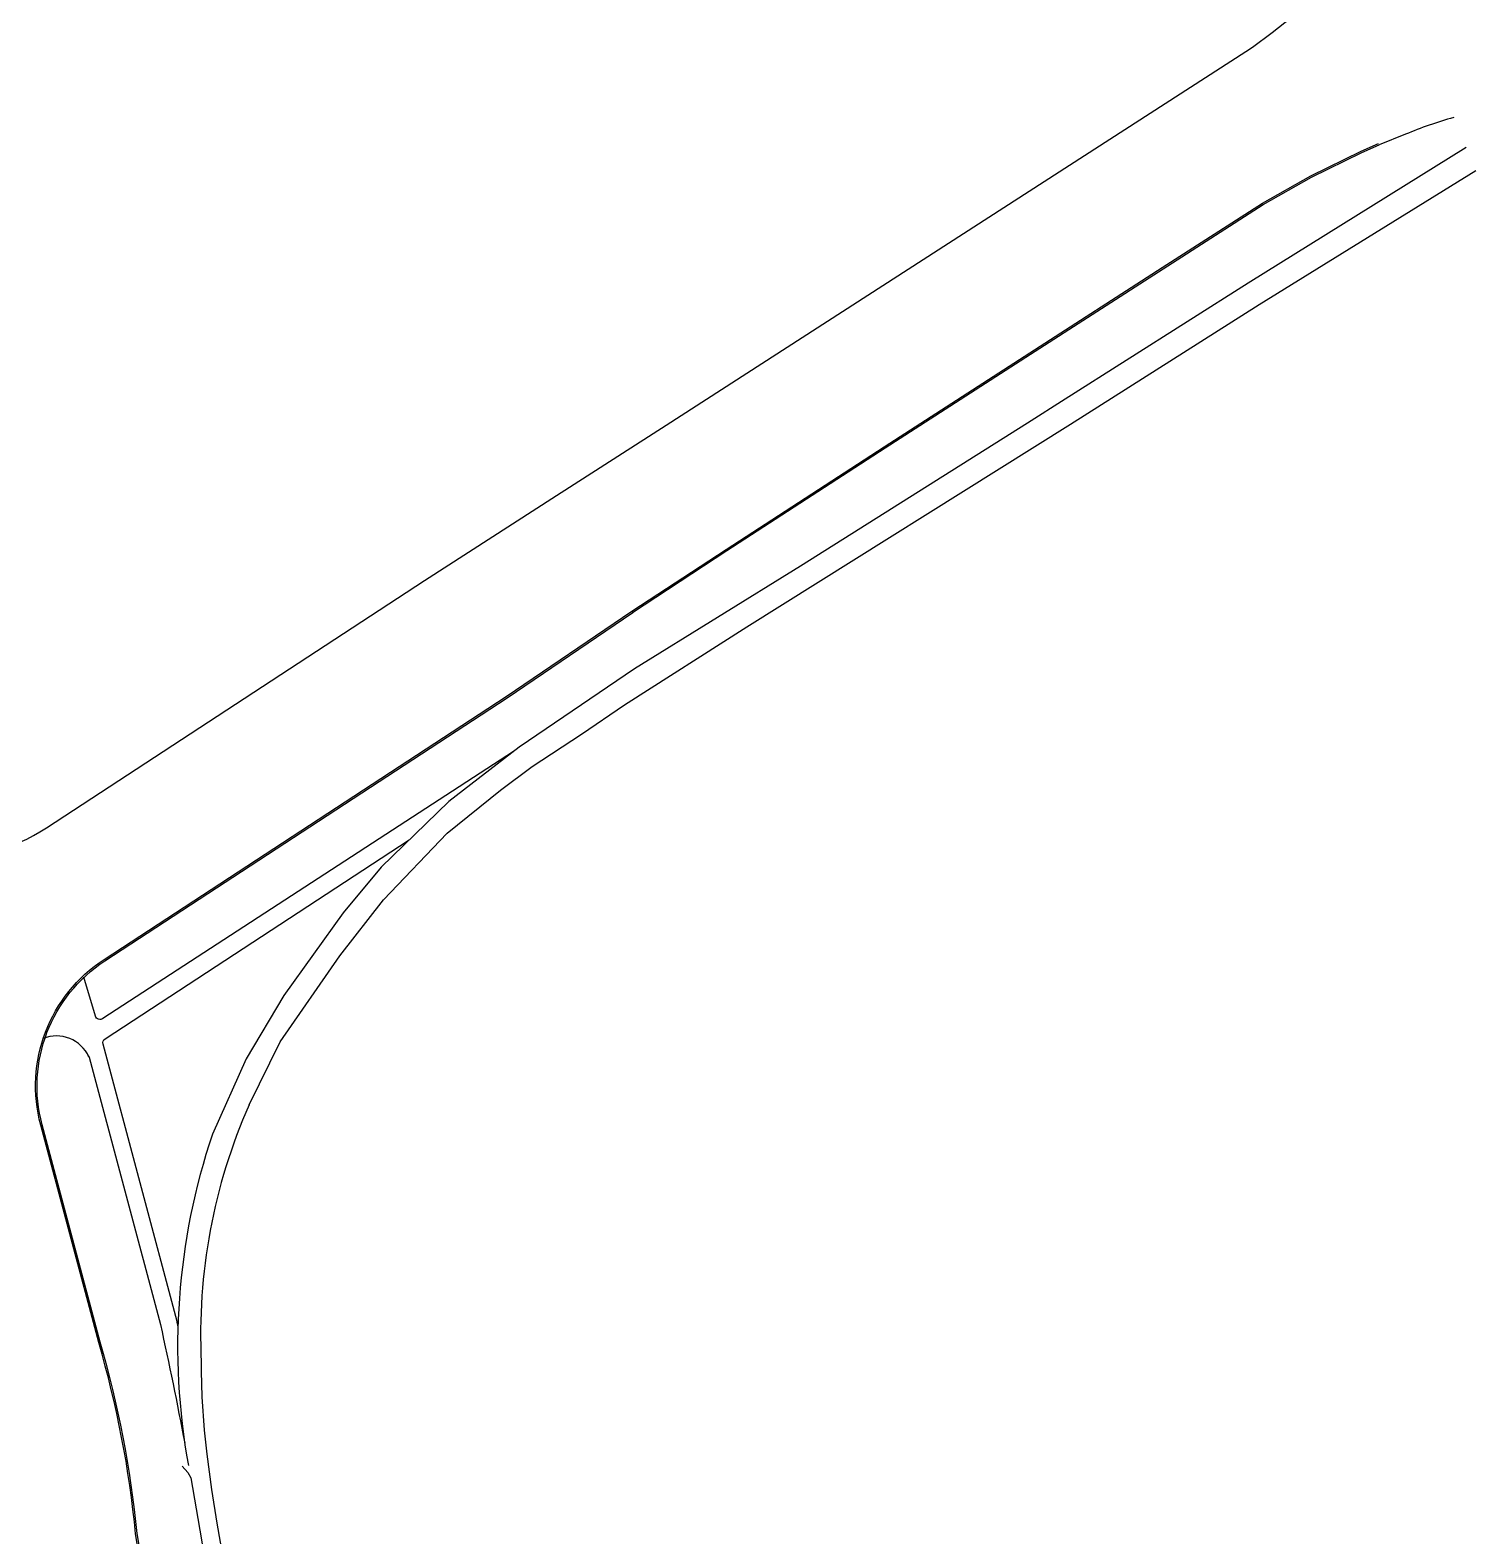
# Model space of a CAD drawing. Header units: millimetres. Extents: x -153 to 768, y -685 to 849.
# Drawn here: x 260.4 to 403.7, y 379.6 to 528.8 of the extents above; entities that cross this region are included whole.
import ezdxf

# ---------------------------------------------------------------- set-up
doc = ezdxf.new("R2010")
doc.units = ezdxf.units.MM
doc.header["$LTSCALE"] = 1.5
doc.layers.add('PD-Sidewalk', color=254, linetype='Continuous', true_color=0xe6e6e6)

msp = doc.modelspace()

# ---------------------------------------------------------------- linework, layer by layer
at = {"layer": 'PD-Sidewalk', "color": 9}
msp.add_line((320.02, 471.23, 0), (320.11, 471.1, 0), dxfattribs=at)
at = {"layer": 'PD-Sidewalk', "color": 9, "elevation": 0}
for points in [[(312.55, 482.7), (312.55, 482.7), (323.42, 489.68), (380.85, 526.69, 0.057115), (390.62, 535.08)], [(401.47, 520.16, 0.029852), (396.68, 518.5)], [(233.14, 465.51), (233.31, 465.27), (241, 453.97, 0.419725), (262, 449.78), (299.47, 474.27)], [(283.2, 308.57), (273.12, 366.38), (270.85, 379.8, 0.046774), (267.19, 398.75), (261.44, 420.3, -0.323823), (267.72, 436.72), (307.58, 462.78), (320.02, 471.23)], [(283.35, 308.59), (273.27, 366.4), (271, 379.82, 0.046757), (267.33, 398.79), (261.58, 420.33, -0.323823), (267.81, 436.59), (307.67, 462.65), (320.11, 471.1)], [(308.31, 457.34), (267.61, 430.86, -0.504563), (266.87, 431.11), (265.73, 434.95), (265.73, 434.95)], [(275.04, 400.42, -0.000575), (274.96, 400.83), (267.62, 428.32, -0.323823), (267.83, 428.87), (297.97, 448.58)], [(266.15, 427.21, -0.094777), (266.23, 427.04), (273.3, 400.54), (273.3, 400.54, -0.008269), (275.71, 388.79)]]:
    msp.add_lwpolyline(points, format="xyb", dxfattribs=at)
for points in [[(396.68, 518.5), (394.08, 517.45)], [(402.71, 517.2), (381.1, 503.75), (362.97, 492.25), (359.24, 489.88), (336.72, 475.71), (320.3, 465.53), (308.86, 457.76), (301.88, 452.38), (295.19, 445.87), (291.4, 441.34), (285.53, 433.15), (281.8, 426.88), (278.45, 419.4)], [(320.02, 471.23), (329.37, 477.36), (345.03, 487.54), (359.45, 496.84), (372.59, 505.3), (382.52, 511.66), (387.32, 514.37), (392.31, 516.84), (394.03, 517.59)], [(320.1, 471.1), (329.45, 477.24), (345.11, 487.41), (359.53, 496.71), (372.67, 505.18), (382.6, 511.53), (387.39, 514.24), (392.37, 516.7), (394.09, 517.45)], [(282.09, 422.32), (285.18, 428.57), (291.1, 437.08), (295.4, 442.62), (301.73, 449.23), (306.99, 453.51), (310.13, 455.84), (315.02, 459.05), (319.28, 461.94), (331.43, 469.68), (363.48, 489.78), (382.2, 501.63), (403.66, 514.92)], [(299.47, 474.27), (312.55, 482.7)], [(277.68, 390.07), (277.45, 393.36), (277.37, 395.93), (277.36, 396.83)], [(293.71, 295.07), (292.89, 300.15), (292.54, 302.39), (292.33, 304.4), (292.49, 317.14), (289.69, 317.31), (289.04, 321.57), (288.2, 327.53), (287.02, 334.27), (285.83, 340.73), (284.41, 348.44), (283.22, 355.28), (282.19, 361.16), (281.36, 366.21), (280.65, 370.52), (279.94, 374.26), (279.49, 377.65), (278.94, 380.84), (278.4, 384.18), (277.94, 387.69), (277.68, 390.07)], [(275.47, 386.5), (276.03, 385.87), (276.31, 385.36), (277.39, 379.2), (278.86, 370.13), (280.91, 357.81), (283.06, 345.91), (285.06, 335.21), (287.08, 323.19), (288.82, 313.22), (289.26, 310.88), (290.81, 302.18), (291.83, 294.8)]]:
    msp.add_lwpolyline(points, dxfattribs=at)
at = {"layer": 'PD-Sidewalk', "color": 9}
for centre, radius, start, end in [((262.98, 425.58, 0), 3.56, 24.2616, 111.7905), ((333.48, 399.58, 0), 56.19, 156.1344, 182.8096), ((340.88, 398.38, 0), 65.87, 161.3957, 190.327)]:
    msp.add_arc(centre, radius, start, end, dxfattribs=at)

doc.saveas('drawing.dxf')
